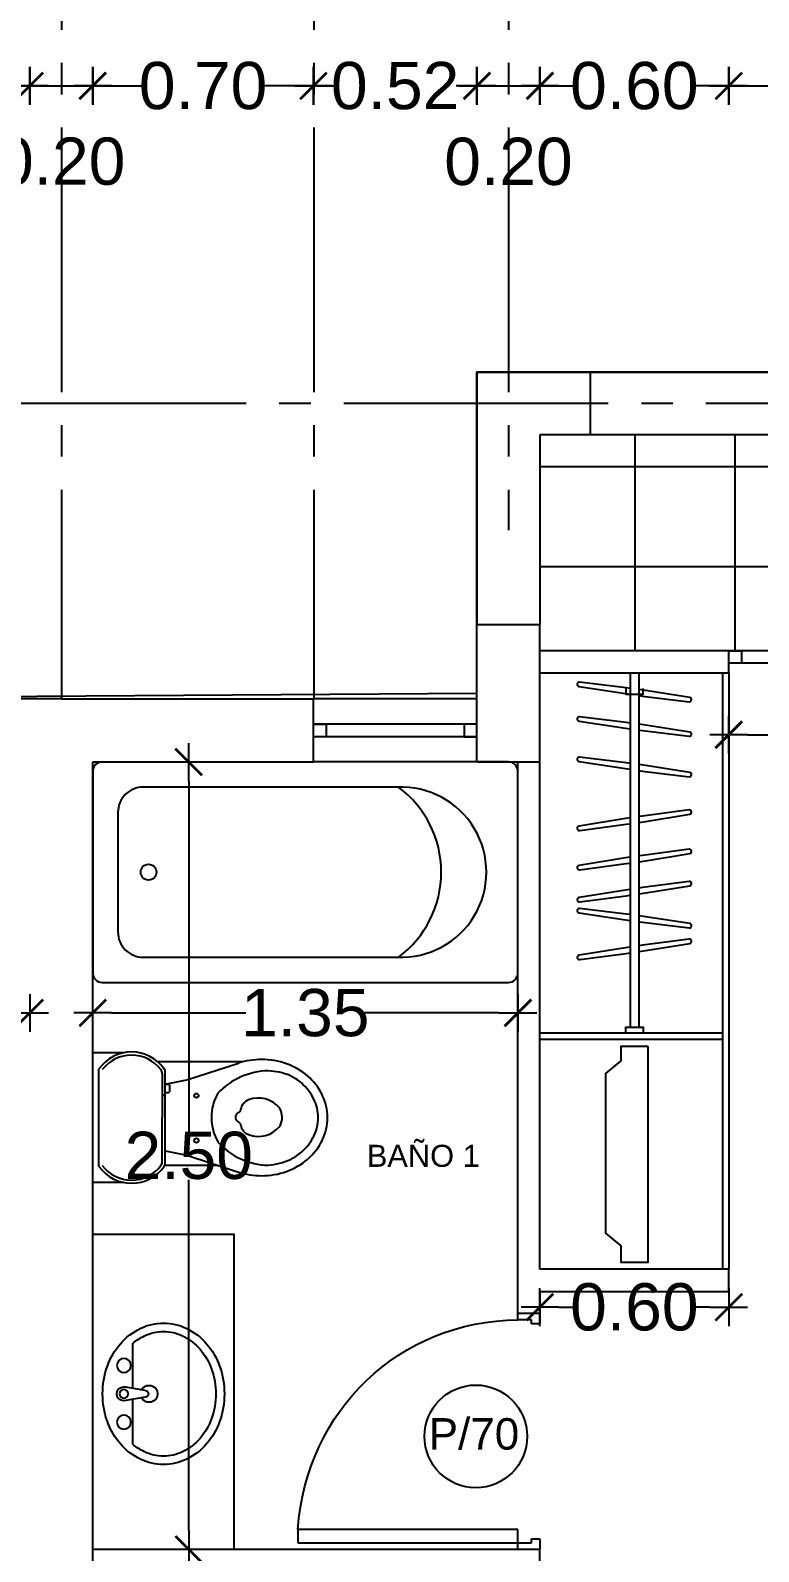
# Model space of a CAD drawing. Header units: millimetres. Extents: x 1217 to 2428, y 234 to 644.
# Drawn here: x 2359.641 to 2361.953, y 551.418 to 556.248 of the extents above; entities that cross this region are included whole.
import ezdxf

# ---------------------------------------------------------------- set-up
doc = ezdxf.new("R2010")
doc.units = ezdxf.units.MM
doc.linetypes.add('ACAD_ISO04W100', pattern=[30, 24, -3, 0, -3])
doc.layers.get('0').update_dxf_attribs({"lineweight": 5})
for name, color, linetype in [('0.1', 251, 'Continuous'), ('0.2', 2, 'Continuous'), ('0.3', 6, 'Continuous'), ('ARTEFACTOS', 4, 'Continuous'), ('COTAS', 252, 'Continuous'), ('COTAS INTERIORES', 3, 'Continuous'), ('Ejes', 8, 'Continuous'), ('muros', 7, 'Continuous'), ('PUERTAS', 2, 'Continuous'), ('Texto', 1, 'Continuous')]:
    doc.layers.add(name, color=color, linetype=linetype)
doc.styles.add('INTERARQ', font='arial.ttf')
doc.styles.get("Standard").update_dxf_attribs({"font": 'arial.ttf'})
doc.dimstyles.new('ESCALA_1-50', dxfattribs={"dimtxt": 0.15, "dimasz": 0.06, "dimexe": 0.18, "dimexo": 0.0625, "dimgap": 0, "dimtad": 0, "dimtih": 1, "dimtoh": 1, "dimzin": 0, "dimdsep": 46, "dimtxsty": 'INTERARQ', "dimblk": 'DIMTICK', "dimcen": 0, "dimse1": 1, "dimse2": 1, "dimclrd": 256, "dimclre": 1, "dimclrt": 2, "dimadec": 0, "dimazin": 0, "dimtfac": 4.5, "dimtofl": 0, "dimtmove": 2, "dimatfit": 3, "dimldrblk": 'DIMTICK', "dimfxl": 1, "dimtolj": 1, "dimtzin": 0, "dimarcsym": 0})

# ---------------------------------------------------------------- blocks, each defined once
blk = doc.blocks.new('DFDFDFDFDDFGGG')
at = {"layer": 'PUERTAS'}
for p, q in [((381629.6763, 7752659.5205), (381629.6427, 7752659.5205)), ((381629.6763, 7752659.4936), (381629.6763, 7752659.5205)), ((381630.359, 7752659.5205), (381630.359, 7752659.4936)), ((381630.3927, 7752659.5205), (381630.359, 7752659.5205)), ((381629.6629, 7752659.4936), (381629.6763, 7752659.4936)), ((381629.6629, 7752659.4505), (381629.6629, 7752659.4936)), ((381630.359, 7752659.4936), (381630.3725, 7752659.4936)), ((381630.3725, 7752659.4936), (381630.3725, 7752659.4505)), ((381629.6427, 7752659.4505), (381629.6629, 7752659.4505)), ((381629.6628, 7752658.7508), (381629.6629, 7752659.4505)), ((381629.6629, 7752659.4505), (381629.7061, 7752659.4505)), ((381629.7061, 7752659.4505), (381629.706, 7752658.7508)), ((381630.3725, 7752659.4505), (381630.3927, 7752659.4505)), ((381629.706, 7752658.7508), (381629.6628, 7752658.7508))]:
    blk.add_line(p, q, dxfattribs=at)
blk.add_ellipse((381629.5787, 7752659.5294), major_axis=(-0.6336, 0.5233), ratio=0.91419, start_param=2.378631, end_param=3.775075, dxfattribs=at)
blk = doc.blocks.new('Van1-pla')
at = {"color": 8}
for p, q in [((-1.41, 37.99), (-2.71, 45.49)), ((0.99, 37.99), (2.29, 45.49)), ((-2.16, 42.32), (-18.03, 42.32)), ((17.6, 42.32), (1.74, 42.32))]:
    blk.add_line(p, q, dxfattribs=at)
blk.add_lwpolyline([(-25.21, 31.5, 0.112687), (-23.37, 23.44, 0.103282), (-17.89, 16.3, 0.092276), (-9.94, 11.68, 0.085761), (-0.21, 10, 0.085761), (9.52, 11.68, 0.092276), (17.47, 16.3, 0.103282), (22.95, 23.44, 0.112687), (24.79, 31.5, 0.112687), (22.95, 39.56, 0.103282), (17.47, 46.7, 0.092276), (9.52, 51.32, 0.085761), (-0.21, 53, 0.085761), (-9.94, 51.32, 0.092276), (-17.89, 46.7, 0.103282), (-23.37, 39.56, 0.112687)], format="xyb", close=True, dxfattribs=at)
for points in [[(-18.03, 42.32, 0.063934), (-20.67, 38.26, 0.112687), (-22.21, 31.5, 0.112687)], [(-22.21, 31.5, 0.112687), (-20.67, 24.74, 0.103282), (-15.93, 18.57, 0.092276), (-8.94, 14.51, 0.085761), (-0.21, 13, 0.085761), (8.51, 14.51, 0.092276), (15.51, 18.57, 0.103282), (20.25, 24.74, 0.112687), (21.79, 31.5, 0.112687), (20.25, 38.26, 0.063934), (17.6, 42.32, 0.092276)]]:
    blk.add_lwpolyline(points, format="xyb", dxfattribs=at)
for centre, radius in [((-10.21, 45.49), 2.5), ((-0.21, 45.49), 1.5), ((9.79, 45.49), 2.5)]:
    blk.add_circle(centre, radius, dxfattribs=at)
for centre, radius, start, end in [((-0.21, 45.49), 2.5, 340.3329, 199.6671), ((-0.21, 36.6), 3, 118.1824, 61.8176), ((-0.21, 37.99), 1.2, 180, 0)]:
    blk.add_arc(centre, radius, start, end, dxfattribs=at)
blk = doc.blocks.new('wc')
at = {"layer": 'ARTEFACTOS', "color": 8}
for p, q in [((0.0667, 0.3584), (-0.0303, 0.3584)), ((-0.0104, -0.0028), (-0.0104, 0.3078)), ((0.4474, 0.3297), (0.1774, 0.3297)), ((0.1906, 0.2929), (0.1906, 0.1525)), ((0.2006, 0.0088), (0.2006, 0.2962)), ((0.2693, 0.2723), (0.4328, 0.3255)), ((0.2006, 0.2586), (0.2693, 0.2723)), ((0.2006, 0.2584), (0.2115, 0.2584)), ((0.2135, 0.2564), (0.2135, 0.2345)), ((0.2006, 0.2232), (0.1906, 0.2232)), ((0.2006, 0.2325), (0.2115, 0.2325)), ((0.1906, 0.0121), (0.1906, 0.1525)), ((0.1867, 0.0003), (0.1863, 0.0003)), ((0.3689, 0.0003), (0.1987, 0.0003)), ((0.2006, 0.0464), (0.2693, 0.0327)), ((0.2693, 0.0327), (0.4328, -0.0205)), ((0.0684, -0.0537), (-0.0303, -0.0537))]:
    blk.add_line(p, q, dxfattribs=at)
for centre in [(0.2994, 0.2224), (0.2994, 0.0796)]:
    blk.add_circle(centre, 0.00699, dxfattribs=at)
for centre, radius, start, end in [((0.0933, 0.2339), 0.1272, 35.4669, 144.5331), ((0.0933, 0.2339), 0.1172, 37.3062, 142.6938), ((0.1706, 0.2929), 0.02, 0, 37.3062), ((0.1806, 0.2962), 0.02, 0, 35.4669), ((0.5327, 0.0739), 0.2274, 91.2506, 136.4359), ((0.5066, 0.0988), 0.2384, 90, 108.0194), ((0.5066, 0.0988), 0.2384, 70.5417, 90), ((0.5124, 0.0619), 0.2399, 69.233, 86.3288), ((0.5159, 0.125), 0.2106, 49.5378, 70.5417), ((0.2115, 0.2564), 0.002, 0, 90), ((0.5159, 0.125), 0.1806, 49.5378, 63.1436), ((0.5301, 0.1418), 0.1586, 25.9026, 49.5378), ((0.5301, 0.1418), 0.1886, 25.9026, 49.5378), ((0.2115, 0.2345), 0.002, 270, 0), ((0.5031, 0.1526), 0.156, 149.9827, 210.1211), ((0.4793, 0.1715), 0.0399, 110.9889, 170.0192), ((0.4966, 0.1263), 0.0883, 39.3794, 110.9889), ((0.5522, 0.1525), 0.1341, 0, 25.9026), ((0.5522, 0.1525), 0.164, 0, 25.9026), ((0.4398, 0.1536), 0.0161, 125.934, 233.3996), ((0.4202, 0.187), 0.0227, 296.4163, 327.7225), ((0.5047, 0.167), 0.0658, 170.0192, 173.1517), ((0.5102, 0.1534), 0.0618, 333.0725, 27.908), ((0.5522, 0.1525), 0.1341, 334.0974, 0), ((0.5522, 0.1525), 0.164, 334.0974, 0), ((0.4202, 0.1202), 0.0227, 32.2775, 64.0078), ((0.5047, 0.1402), 0.0658, 186.8483, 189.9808), ((0.4793, 0.1357), 0.0399, 189.9808, 249.0111), ((0.4966, 0.1809), 0.0883, 249.0111, 321.1211), ((0.5315, 0.2205), 0.2193, 221.8152, 269.0461), ((0.5301, 0.1632), 0.1586, 310.4622, 334.0974), ((0.5301, 0.1632), 0.1886, 310.4622, 334.0974), ((0.1706, 0.0121), 0.02, 322.6938, 0), ((0.1806, 0.0088), 0.02, 324.5331, 0), ((0.5116, 0.2113), 0.2107, 274.4195, 294.2912), ((0.5159, 0.18), 0.2106, 289.4583, 310.4622), ((0.5159, 0.18), 0.1806, 297.1692, 310.4622), ((0.0933, 0.0711), 0.1272, 215.4669, 324.5331), ((0.0933, 0.0711), 0.1172, 217.3062, 322.6938), ((0.5066, 0.2062), 0.2384, 251.9806, 270), ((0.5066, 0.2062), 0.2384, 270, 289.4583)]:
    blk.add_arc(centre, radius, start, end, dxfattribs=at)
blk = doc.blocks.new('DIMTICK')
at = {"color": 1}
for p, q in [((0, 1), (0, -1)), ((-1, 0), (1, 0))]:
    blk.add_line(p, q, dxfattribs=at)
at = {"color": 3, "const_width": 0.141}
blk.add_lwpolyline([(0.707, 0.707), (-0.707, -0.707)], dxfattribs=at)
blk = doc.blocks.new('*D434')
at = {"layer": 'COTAS', "lineweight": -2, "ltscale": 3, "transparency": 16777216}
for p, q in [((2358.9975, 556.0718), (2359.0934, 556.0718)), ((2359.5784, 556.0718), (2359.4825, 556.0718))]:
    blk.add_line(p, q, dxfattribs=at)
at = {"layer": 'Defpoints', "color": 0, "ltscale": 3, "transparency": 16777216}
for p in [(2359.6384, 556.0718), (2358.9375, 554.3463), (2359.6384, 554.1463)]:
    blk.add_point(p, dxfattribs=at)
at = {"layer": 'COTAS', "lineweight": -2, "ltscale": 3, "transparency": 16777216, "xscale": 0.06, "yscale": 0.06, "zscale": 0.06, "rotation": 180}
blk.add_blockref('DIMTICK', (2358.9375, 556.0718), dxfattribs=at)
at = {"layer": 'COTAS', "lineweight": -2, "ltscale": 3, "transparency": 16777216, "xscale": 0.06, "yscale": 0.06, "zscale": 0.06}
blk.add_blockref('DIMTICK', (2359.6384, 556.0718), dxfattribs=at)
at = {"layer": 'COTAS', "color": 2, "ltscale": 3, "transparency": 16777216, "insert": (2359.2879, 556.0718), "char_height": 0.15, "attachment_point": 5, "style": 'INTERARQ'}
blk.add_mtext('\\A1;0.70', dxfattribs=at)
blk = doc.blocks.new('*D435')
at = {"layer": 'COTAS', "lineweight": -2, "ltscale": 3, "transparency": 16777216}
blk.add_line((2359.6984, 556.0718), (2359.7784, 556.0718), dxfattribs=at)
at = {"layer": 'Defpoints', "color": 0, "ltscale": 3, "transparency": 16777216}
for p in [(2359.8384, 556.0718), (2359.6384, 554.1463), (2359.8384, 554.1463)]:
    blk.add_point(p, dxfattribs=at)
at = {"layer": 'COTAS', "lineweight": -2, "ltscale": 3, "transparency": 16777216, "xscale": 0.06, "yscale": 0.06, "zscale": 0.06, "rotation": 180}
blk.add_blockref('DIMTICK', (2359.6384, 556.0718), dxfattribs=at)
at = {"layer": 'COTAS', "lineweight": -2, "ltscale": 3, "transparency": 16777216, "xscale": 0.06, "yscale": 0.06, "zscale": 0.06}
blk.add_blockref('DIMTICK', (2359.8384, 556.0718), dxfattribs=at)
at = {"layer": 'COTAS', "color": 2, "ltscale": 3, "transparency": 16777216, "insert": (2359.7384, 555.8317), "char_height": 0.15, "attachment_point": 5, "style": 'INTERARQ'}
blk.add_mtext('\\A1;0.20', dxfattribs=at)
blk = doc.blocks.new('*D436')
at = {"layer": 'COTAS', "lineweight": -2, "ltscale": 3, "transparency": 16777216}
for p, q in [((2359.8984, 556.0718), (2359.9943, 556.0718)), ((2360.4794, 556.0718), (2360.3835, 556.0718))]:
    blk.add_line(p, q, dxfattribs=at)
at = {"layer": 'Defpoints', "color": 0, "ltscale": 3, "transparency": 16777216}
for p in [(2360.5394, 556.0718), (2360.5394, 554.3463), (2359.8384, 554.1463)]:
    blk.add_point(p, dxfattribs=at)
at = {"layer": 'COTAS', "lineweight": -2, "ltscale": 3, "transparency": 16777216, "xscale": 0.06, "yscale": 0.06, "zscale": 0.06, "rotation": 180}
blk.add_blockref('DIMTICK', (2359.8384, 556.0718), dxfattribs=at)
at = {"layer": 'COTAS', "lineweight": -2, "ltscale": 3, "transparency": 16777216, "xscale": 0.06, "yscale": 0.06, "zscale": 0.06}
blk.add_blockref('DIMTICK', (2360.5394, 556.0718), dxfattribs=at)
at = {"layer": 'COTAS', "color": 2, "ltscale": 3, "transparency": 16777216, "insert": (2360.1889, 556.0718), "char_height": 0.15, "attachment_point": 5, "style": 'INTERARQ'}
blk.add_mtext('\\A1;0.70', dxfattribs=at)
blk = doc.blocks.new('*D437')
at = {"layer": 'COTAS', "lineweight": -2, "ltscale": 3, "transparency": 16777216}
for p, q in [((2360.5994, 556.0718), (2360.6049, 556.0718)), ((2360.9985, 556.0718), (2360.993, 556.0718))]:
    blk.add_line(p, q, dxfattribs=at)
at = {"layer": 'Defpoints', "color": 0, "ltscale": 3, "transparency": 16777216}
for p in [(2361.0585, 556.0718), (2361.0585, 554.7463), (2360.5394, 554.3463)]:
    blk.add_point(p, dxfattribs=at)
at = {"layer": 'COTAS', "lineweight": -2, "ltscale": 3, "transparency": 16777216, "xscale": 0.06, "yscale": 0.06, "zscale": 0.06, "rotation": 180}
blk.add_blockref('DIMTICK', (2360.5394, 556.0718), dxfattribs=at)
at = {"layer": 'COTAS', "lineweight": -2, "ltscale": 3, "transparency": 16777216, "xscale": 0.06, "yscale": 0.06, "zscale": 0.06}
blk.add_blockref('DIMTICK', (2361.0585, 556.0718), dxfattribs=at)
at = {"layer": 'COTAS', "color": 2, "ltscale": 3, "transparency": 16777216, "insert": (2360.7989, 556.0718), "char_height": 0.15, "attachment_point": 5, "style": 'INTERARQ'}
blk.add_mtext('\\A1;0.52', dxfattribs=at)
blk = doc.blocks.new('*D438')
at = {"layer": 'COTAS', "lineweight": -2, "ltscale": 3, "transparency": 16777216}
blk.add_line((2361.1185, 556.0718), (2361.1985, 556.0718), dxfattribs=at)
at = {"layer": 'Defpoints', "color": 0, "ltscale": 3, "transparency": 16777216}
for p in [(2361.2585, 556.0718), (2361.0585, 554.7463), (2361.2585, 554.7463)]:
    blk.add_point(p, dxfattribs=at)
at = {"layer": 'COTAS', "lineweight": -2, "ltscale": 3, "transparency": 16777216, "xscale": 0.06, "yscale": 0.06, "zscale": 0.06, "rotation": 180}
blk.add_blockref('DIMTICK', (2361.0585, 556.0718), dxfattribs=at)
at = {"layer": 'COTAS', "lineweight": -2, "ltscale": 3, "transparency": 16777216, "xscale": 0.06, "yscale": 0.06, "zscale": 0.06}
blk.add_blockref('DIMTICK', (2361.2585, 556.0718), dxfattribs=at)
at = {"layer": 'COTAS', "color": 2, "ltscale": 3, "transparency": 16777216, "insert": (2361.1585, 555.8311), "char_height": 0.15, "attachment_point": 5, "style": 'INTERARQ'}
blk.add_mtext('\\A1;0.20', dxfattribs=at)
blk = doc.blocks.new('*D439')
at = {"layer": 'COTAS', "lineweight": -2, "ltscale": 3, "transparency": 16777216}
for p, q in [((2361.3185, 556.0718), (2361.3637, 556.0718)), ((2361.7981, 556.0718), (2361.7528, 556.0718))]:
    blk.add_line(p, q, dxfattribs=at)
at = {"layer": 'Defpoints', "color": 0, "ltscale": 3, "transparency": 16777216}
for p in [(2361.8581, 556.0718), (2361.2585, 554.7463), (2361.8581, 554.6134)]:
    blk.add_point(p, dxfattribs=at)
at = {"layer": 'COTAS', "lineweight": -2, "ltscale": 3, "transparency": 16777216, "xscale": 0.06, "yscale": 0.06, "zscale": 0.06, "rotation": 180}
blk.add_blockref('DIMTICK', (2361.2585, 556.0718), dxfattribs=at)
at = {"layer": 'COTAS', "lineweight": -2, "ltscale": 3, "transparency": 16777216, "xscale": 0.06, "yscale": 0.06, "zscale": 0.06}
blk.add_blockref('DIMTICK', (2361.8581, 556.0718), dxfattribs=at)
at = {"layer": 'COTAS', "color": 2, "ltscale": 3, "transparency": 16777216, "insert": (2361.5583, 556.0718), "char_height": 0.15, "attachment_point": 5, "style": 'INTERARQ'}
blk.add_mtext('\\A1;0.60', dxfattribs=at)
blk = doc.blocks.new('*D440')
at = {"layer": 'COTAS', "lineweight": -2, "ltscale": 3, "transparency": 16777216}
for p, q in [((2361.9181, 556.0718), (2363.1785, 556.0718)), ((2364.8284, 556.0718), (2363.568, 556.0718))]:
    blk.add_line(p, q, dxfattribs=at)
at = {"layer": 'Defpoints', "color": 0, "ltscale": 3, "transparency": 16777216}
for p in [(2364.8884, 556.0718), (2364.8884, 554.7463), (2361.8581, 554.6134)]:
    blk.add_point(p, dxfattribs=at)
at = {"layer": 'COTAS', "lineweight": -2, "ltscale": 3, "transparency": 16777216, "xscale": 0.06, "yscale": 0.06, "zscale": 0.06, "rotation": 180}
blk.add_blockref('DIMTICK', (2361.8581, 556.0718), dxfattribs=at)
at = {"layer": 'COTAS', "lineweight": -2, "ltscale": 3, "transparency": 16777216, "xscale": 0.06, "yscale": 0.06, "zscale": 0.06}
blk.add_blockref('DIMTICK', (2364.8884, 556.0718), dxfattribs=at)
at = {"layer": 'COTAS', "color": 2, "ltscale": 3, "transparency": 16777216, "insert": (2363.3732, 556.0718), "char_height": 0.15, "attachment_point": 5, "style": 'INTERARQ'}
blk.add_mtext('\\A1;3.03', dxfattribs=at)
blk = doc.blocks.new('*D448')
at = {"layer": 'COTAS', "lineweight": -2, "ltscale": 3, "transparency": 16777216}
for p, q in [((2359.198, 556.5582), (2359.2437, 556.5582)), ((2359.6784, 556.5582), (2359.6328, 556.5582))]:
    blk.add_line(p, q, dxfattribs=at)
at = {"layer": 'Defpoints', "color": 0, "ltscale": 3, "transparency": 16777216}
for p in [(2359.7384, 556.5582), (2359.138, 555.4484), (2359.7384, 555.4484)]:
    blk.add_point(p, dxfattribs=at)
at = {"layer": 'COTAS', "lineweight": -2, "ltscale": 3, "transparency": 16777216, "xscale": 0.06, "yscale": 0.06, "zscale": 0.06, "rotation": 180}
blk.add_blockref('DIMTICK', (2359.138, 556.5582), dxfattribs=at)
at = {"layer": 'COTAS', "lineweight": -2, "ltscale": 3, "transparency": 16777216, "xscale": 0.06, "yscale": 0.06, "zscale": 0.06}
blk.add_blockref('DIMTICK', (2359.7384, 556.5582), dxfattribs=at)
at = {"layer": 'COTAS', "color": 2, "ltscale": 3, "transparency": 16777216, "insert": (2359.4382, 556.5582), "char_height": 0.15, "attachment_point": 5, "style": 'INTERARQ'}
blk.add_mtext('\\A1;0.60', dxfattribs=at)
blk = doc.blocks.new('*D449')
at = {"layer": 'COTAS', "lineweight": -2, "ltscale": 3, "transparency": 16777216}
for p, q in [((2359.7984, 556.5582), (2359.9443, 556.5582)), ((2360.4794, 556.5582), (2360.3335, 556.5582))]:
    blk.add_line(p, q, dxfattribs=at)
at = {"layer": 'Defpoints', "color": 0, "ltscale": 3, "transparency": 16777216}
for p in [(2360.5394, 556.5582), (2359.7384, 555.4484), (2360.5394, 555.4483)]:
    blk.add_point(p, dxfattribs=at)
at = {"layer": 'COTAS', "lineweight": -2, "ltscale": 3, "transparency": 16777216, "xscale": 0.06, "yscale": 0.06, "zscale": 0.06, "rotation": 180}
blk.add_blockref('DIMTICK', (2359.7384, 556.5582), dxfattribs=at)
at = {"layer": 'COTAS', "lineweight": -2, "ltscale": 3, "transparency": 16777216, "xscale": 0.06, "yscale": 0.06, "zscale": 0.06}
blk.add_blockref('DIMTICK', (2360.5394, 556.5582), dxfattribs=at)
at = {"layer": 'COTAS', "color": 2, "ltscale": 3, "transparency": 16777216, "insert": (2360.1389, 556.5582), "char_height": 0.15, "attachment_point": 5, "style": 'INTERARQ'}
blk.add_mtext('\\A1;0.80', dxfattribs=at)
blk = doc.blocks.new('*D450')
at = {"layer": 'COTAS', "lineweight": -2, "ltscale": 3, "transparency": 16777216}
for p, q in [((2360.5994, 556.5582), (2360.6549, 556.5582)), ((2361.0985, 556.5582), (2361.043, 556.5582))]:
    blk.add_line(p, q, dxfattribs=at)
at = {"layer": 'Defpoints', "color": 0, "ltscale": 3, "transparency": 16777216}
for p in [(2361.1585, 556.5582), (2360.5394, 555.4483), (2361.1585, 555.4484)]:
    blk.add_point(p, dxfattribs=at)
at = {"layer": 'COTAS', "lineweight": -2, "ltscale": 3, "transparency": 16777216, "xscale": 0.06, "yscale": 0.06, "zscale": 0.06, "rotation": 180}
blk.add_blockref('DIMTICK', (2360.5394, 556.5582), dxfattribs=at)
at = {"layer": 'COTAS', "lineweight": -2, "ltscale": 3, "transparency": 16777216, "xscale": 0.06, "yscale": 0.06, "zscale": 0.06}
blk.add_blockref('DIMTICK', (2361.1585, 556.5582), dxfattribs=at)
at = {"layer": 'COTAS', "color": 2, "ltscale": 3, "transparency": 16777216, "insert": (2360.8489, 556.5582), "char_height": 0.15, "attachment_point": 5, "style": 'INTERARQ'}
blk.add_mtext('\\A1;0.62', dxfattribs=at)
blk = doc.blocks.new('*D451')
at = {"layer": 'COTAS', "lineweight": -2, "ltscale": 3, "transparency": 16777216}
for p, q in [((2361.2185, 556.5582), (2362.8778, 556.5582)), ((2364.9268, 556.5582), (2363.2674, 556.5582))]:
    blk.add_line(p, q, dxfattribs=at)
at = {"layer": 'Defpoints', "color": 0, "ltscale": 3, "transparency": 16777216}
for p in [(2364.9868, 556.5582), (2361.1585, 555.4484), (2364.9868, 555.2271, 0)]:
    blk.add_point(p, dxfattribs=at)
at = {"layer": 'COTAS', "lineweight": -2, "ltscale": 3, "transparency": 16777216, "xscale": 0.06, "yscale": 0.06, "zscale": 0.06, "rotation": 180}
blk.add_blockref('DIMTICK', (2361.1585, 556.5582), dxfattribs=at)
at = {"layer": 'COTAS', "lineweight": -2, "ltscale": 3, "transparency": 16777216, "xscale": 0.06, "yscale": 0.06, "zscale": 0.06}
blk.add_blockref('DIMTICK', (2364.9868, 556.5582), dxfattribs=at)
at = {"layer": 'COTAS', "color": 2, "ltscale": 3, "transparency": 16777216, "insert": (2363.0726, 556.5582), "char_height": 0.15, "attachment_point": 5, "style": 'INTERARQ'}
blk.add_mtext('\\A1;3.83', dxfattribs=at)
blk = doc.blocks.new('*D500')
at = {"layer": 'COTAS INTERIORES', "lineweight": -2, "ltscale": 3, "transparency": 16777216}
for p, q in [((2358.3483, 553.1283), (2358.7751, 553.1283)), ((2359.5784, 553.1283), (2359.1517, 553.1283))]:
    blk.add_line(p, q, dxfattribs=at)
at = {"layer": 'Defpoints', "color": 0, "ltscale": 3, "transparency": 16777216}
for p in [(2359.6384, 553.1283), (2358.2883, 553.0497, 0), (2359.6384, 553.0651, 0)]:
    blk.add_point(p, dxfattribs=at)
at = {"layer": 'COTAS INTERIORES', "lineweight": -2, "ltscale": 3, "transparency": 16777216, "xscale": 0.06, "yscale": 0.06, "zscale": 0.06, "rotation": 180}
blk.add_blockref('DIMTICK', (2358.2883, 553.1283), dxfattribs=at)
at = {"layer": 'COTAS INTERIORES', "lineweight": -2, "ltscale": 3, "transparency": 16777216, "xscale": 0.06, "yscale": 0.06, "zscale": 0.06}
blk.add_blockref('DIMTICK', (2359.6384, 553.1283), dxfattribs=at)
at = {"layer": 'COTAS INTERIORES', "color": 2, "ltscale": 3, "transparency": 16777216, "insert": (2358.9634, 553.1283), "char_height": 0.15, "attachment_point": 5, "style": 'INTERARQ'}
blk.add_mtext('\\A1;1.35', dxfattribs=at)
blk = doc.blocks.new('*D501')
at = {"layer": 'COTAS INTERIORES', "lineweight": -2, "ltscale": 3, "transparency": 16777216}
for p, q in [((2359.8984, 553.1283), (2360.3251, 553.1283)), ((2361.1285, 553.1283), (2360.7018, 553.1283))]:
    blk.add_line(p, q, dxfattribs=at)
at = {"layer": 'Defpoints', "color": 0, "ltscale": 3, "transparency": 16777216}
for p in [(2359.8384, 553.1283, 0), (2361.1885, 553.1283, 0), (2361.1885, 553.1283)]:
    blk.add_point(p, dxfattribs=at)
at = {"layer": 'COTAS INTERIORES', "lineweight": -2, "ltscale": 3, "transparency": 16777216, "xscale": 0.06, "yscale": 0.06, "zscale": 0.06, "rotation": 180}
blk.add_blockref('DIMTICK', (2359.8384, 553.1283), dxfattribs=at)
at = {"layer": 'COTAS INTERIORES', "lineweight": -2, "ltscale": 3, "transparency": 16777216, "xscale": 0.06, "yscale": 0.06, "zscale": 0.06}
blk.add_blockref('DIMTICK', (2361.1885, 553.1283), dxfattribs=at)
at = {"layer": 'COTAS INTERIORES', "color": 2, "ltscale": 3, "transparency": 16777216, "insert": (2360.5135, 553.1283), "char_height": 0.15, "attachment_point": 5, "style": 'INTERARQ'}
blk.add_mtext('\\A1;1.35', dxfattribs=at)
blk = doc.blocks.new('*D502')
at = {"layer": 'COTAS INTERIORES', "lineweight": -2, "ltscale": 3, "transparency": 16777216}
for p, q in [((2360.1434, 553.8651), (2360.1434, 552.7517)), ((2360.1434, 551.4851), (2360.1434, 552.5985))]:
    blk.add_line(p, q, dxfattribs=at)
at = {"layer": 'Defpoints', "color": 0, "ltscale": 3, "transparency": 16777216}
for p in [(2360.0631, 553.9251, 0), (2360.1434, 553.9251), (2360.0631, 551.4251, 0)]:
    blk.add_point(p, dxfattribs=at)
at = {"layer": 'COTAS INTERIORES', "lineweight": -2, "ltscale": 3, "transparency": 16777216, "xscale": 0.06, "yscale": 0.06, "zscale": 0.06}
for p, rotation in [((2360.1434, 553.9251), 90), ((2360.1434, 551.4251), 270)]:
    blk.add_blockref('DIMTICK', p, dxfattribs=dict(at, rotation=rotation))
at = {"layer": 'COTAS INTERIORES', "color": 2, "ltscale": 3, "transparency": 16777216, "insert": (2360.1434, 552.6751), "char_height": 0.15, "attachment_point": 5, "style": 'INTERARQ'}
blk.add_mtext('\\A1;2.50', dxfattribs=at)
blk = doc.blocks.new('*D505')
at = {"layer": 'COTAS INTERIORES', "lineweight": -2, "ltscale": 3, "transparency": 16777216}
for p, q in [((2361.3185, 552.1941), (2361.3637, 552.1941)), ((2361.7981, 552.1941), (2361.7528, 552.1941))]:
    blk.add_line(p, q, dxfattribs=at)
at = {"layer": 'Defpoints', "color": 0, "ltscale": 3, "transparency": 16777216}
for p in [(2361.2585, 554.3223, 0), (2361.8581, 554.3223, 0), (2361.8581, 552.1941)]:
    blk.add_point(p, dxfattribs=at)
at = {"layer": 'COTAS INTERIORES', "lineweight": -2, "ltscale": 3, "transparency": 16777216, "xscale": 0.06, "yscale": 0.06, "zscale": 0.06, "rotation": 180}
blk.add_blockref('DIMTICK', (2361.2585, 552.1941), dxfattribs=at)
at = {"layer": 'COTAS INTERIORES', "lineweight": -2, "ltscale": 3, "transparency": 16777216, "xscale": 0.06, "yscale": 0.06, "zscale": 0.06}
blk.add_blockref('DIMTICK', (2361.8581, 552.1941), dxfattribs=at)
at = {"layer": 'COTAS INTERIORES', "color": 2, "ltscale": 3, "transparency": 16777216, "insert": (2361.5583, 552.1941), "char_height": 0.15, "attachment_point": 5, "style": 'INTERARQ'}
blk.add_mtext('\\A1;0.60', dxfattribs=at)
blk = doc.blocks.new('*D506')
at = {"layer": 'COTAS INTERIORES', "lineweight": -2, "ltscale": 3, "transparency": 16777216}
for p, q in [((2361.9181, 554.0115), (2363.1785, 554.0115)), ((2364.8284, 554.0115), (2363.568, 554.0115))]:
    blk.add_line(p, q, dxfattribs=at)
at = {"layer": 'Defpoints', "color": 0, "ltscale": 3, "transparency": 16777216}
for p in [(2364.8884, 554.0115), (2364.8884, 553.8628, 0), (2361.8581, 553.7012, 0)]:
    blk.add_point(p, dxfattribs=at)
at = {"layer": 'COTAS INTERIORES', "lineweight": -2, "ltscale": 3, "transparency": 16777216, "xscale": 0.06, "yscale": 0.06, "zscale": 0.06, "rotation": 180}
blk.add_blockref('DIMTICK', (2361.8581, 554.0115), dxfattribs=at)
at = {"layer": 'COTAS INTERIORES', "lineweight": -2, "ltscale": 3, "transparency": 16777216, "xscale": 0.06, "yscale": 0.06, "zscale": 0.06}
blk.add_blockref('DIMTICK', (2364.8884, 554.0115), dxfattribs=at)
at = {"layer": 'COTAS INTERIORES', "color": 2, "ltscale": 3, "transparency": 16777216, "insert": (2363.3732, 554.0115), "char_height": 0.15, "attachment_point": 5, "style": 'INTERARQ'}
blk.add_mtext('\\A1;3.03', dxfattribs=at)

msp = doc.modelspace()

# ---------------------------------------------------------------- hatches: boundary and pattern name
at = {"layer": '0.1'}
h = msp.add_hatch(dxfattribs=at)
h.set_pattern_fill('NET', color=256, scale=0.099999, angle=-270, style=0)
h.set_pattern_definition([(90, (807.40966, -286.18826), (-0.31749764, 2e-16), []), (180, (807.40966, -286.18826), (-2e-16, -0.31749764), [])])
h.paths.add_polyline_path([(2364.20354, 554.96328), (2361.25846, 554.96328), (2361.25846, 554.27844), (2361.85813, 554.27844), (2364.74597, 554.27844), (2364.86838, 554.27844), (2364.88838, 554.27844)])

# ---------------------------------------------------------------- linework, layer by layer
at = {"layer": '0.1', "ltscale": 3, "elevation": 0}
msp.add_lwpolyline([(2354.38846, 551.4808), (2354.38846, 554.36129), (2355.30082, 555.16328), (2358.41837, 555.16328), (2358.41837, 554.12515), (2361.05846, 554.14324), (2361.05846, 555.16328), (2364.17602, 555.16328), (2365.08838, 554.36129), (2365.08832, 551.48085)], dxfattribs=at)
at = {"layer": '0.1', "elevation": 0}
for points in [[(2364.84838, 554.27844), (2361.85813, 554.27844)], [(2364.84838, 554.27844), (2361.85813, 554.27844)], [(2364.84838, 554.23844), (2361.85813, 554.23844)], [(2364.84838, 554.23844), (2361.85813, 554.23844)], [(2361.05846, 554.04516), (2360.53938, 554.04516)], [(2361.05846, 554.00516), (2360.53938, 554.00516)], [(2359.8384, 551.42514), (2360.28787, 551.42514), (2360.28787, 552.42434), (2359.8384, 552.42434)]]:
    msp.add_lwpolyline(points, dxfattribs=at)
at = {"layer": '0.1', "color": 1, "elevation": 0}
for points in [[(2361.05846, 554.12515), (2360.53938, 554.12515)], [(2361.05846, 553.92521), (2360.53938, 553.92517)]]:
    msp.add_lwpolyline(points, dxfattribs=at)
at = {"layer": '0.2', "elevation": 0}
for points in [[(2364.28638, 555.16328), (2361.05846, 555.16328)], [(2361.05846, 555.16328), (2361.05846, 554.36129)], [(2364.20354, 554.96328), (2361.25846, 554.96328)], [(2361.25846, 554.96328), (2361.25846, 554.36129)], [(2361.89813, 554.27844), (2361.89813, 554.23844), (2361.85813, 554.23844), (2361.85813, 554.27844), (2361.89813, 554.27844)], [(2360.53938, 554.00515), (2360.53938, 554.04515), (2360.57938, 554.04515), (2360.57938, 554.00515), (2360.53938, 554.00515)], [(2361.05846, 554.00515), (2361.05846, 554.04515), (2361.01846, 554.04515), (2361.01846, 554.00515), (2361.05846, 554.00515)]]:
    msp.add_lwpolyline(points, dxfattribs=at)
at = {"layer": '0.3'}
for p, q in [((2361.1885, 552.17431, 0), (2361.1885, 553.9252, 0)), ((2361.25852, 552.31425, 0), (2361.25845, 553.9252, 0)), ((2361.25848, 549.57767, 0), (2361.25848, 551.4252, 0))]:
    msp.add_line(p, q, dxfattribs=at)
at = {"layer": '0.3', "elevation": 0}
for points in [[(2361.25846, 554.20844), (2361.85811, 554.20844), (2361.85811, 554.27844), (2361.25846, 554.27844)], [(2361.85814, 552.24428), (2361.85814, 552.31428), (2361.25854, 552.31425)], [(2361.25853, 552.24428), (2361.25853, 552.17431), (2361.18862, 552.17431)], [(2361.25853, 552.24428), (2361.85814, 552.24428)], [(2359.8384, 551.42514), (2361.25848, 551.42519)]]:
    msp.add_lwpolyline(points, dxfattribs=at)
at = {"layer": 'ARTEFACTOS'}
for p, q in [((2361.54475, 554.20844, 0), (2361.54475, 553.08343, 0)), ((2361.57225, 554.20844, 0), (2361.57225, 553.08343, 0)), ((2361.2585, 553.0651, 0), (2361.83816, 553.0651, 0)), ((2361.2585, 553.0451, 0), (2361.83816, 553.0451, 0))]:
    msp.add_line(p, q, dxfattribs=at)
at = {"layer": 'ARTEFACTOS', "elevation": 0}
for points in [[(2361.54475, 554.15854), (2361.53252, 554.16023), (2361.38455, 554.17837, 0.9860188), (2361.38267, 554.16475), (2361.53001, 554.14207), (2361.54475, 554.14003)], [(2361.57225, 554.13623), (2361.58449, 554.13454), (2361.73245, 554.11641, 0.9860188), (2361.73433, 554.13003), (2361.587, 554.1527), (2361.57225, 554.15474)], [(2361.54475, 554.04874), (2361.53252, 554.05043), (2361.38455, 554.06857, 0.9860188), (2361.38267, 554.05495), (2361.53001, 554.03227), (2361.54475, 554.03023)], [(2361.57225, 554.02643), (2361.58449, 554.02474), (2361.73245, 554.00661, 0.9860188), (2361.73433, 554.02023), (2361.587, 554.0429), (2361.57225, 554.04494)], [(2361.54475, 553.92039), (2361.53252, 553.92208), (2361.38455, 553.94021, 0.9860188), (2361.38267, 553.92659), (2361.53001, 553.90392), (2361.54475, 553.90188)], [(2359.86935, 553.92517, 0.4233096), (2359.83842, 553.89518), (2359.83842, 553.25518, 0.4142136), (2359.86842, 553.22518), (2361.1585, 553.22518, 0.4142136), (2361.1885, 553.25518), (2361.1885, 553.89518, 0.4142136), (2361.1585, 553.92518), (2360.53938, 553.92518)], [(2361.57225, 553.89808), (2361.58449, 553.89639), (2361.73245, 553.87825, 0.9860188), (2361.73433, 553.89187), (2361.587, 553.91455), (2361.57225, 553.91659)], [(2361.54475, 553.74749), (2361.52996, 553.74531), (2361.38283, 553.72134, 0.9860188), (2361.38483, 553.70773), (2361.53263, 553.72717), (2361.54475, 553.72896)], [(2361.54475, 553.74749), (2361.52996, 553.74531), (2361.38283, 553.72134, 0.9860188), (2361.38483, 553.70773), (2361.53263, 553.72717), (2361.54475, 553.72896)], [(2361.57225, 553.733), (2361.58704, 553.73518), (2361.73417, 553.75915, 0.9860188), (2361.73217, 553.77276), (2361.58437, 553.75332), (2361.57225, 553.75153)], [(2361.57225, 553.733), (2361.58704, 553.73518), (2361.73417, 553.75915, 0.9860188), (2361.73217, 553.77276), (2361.58437, 553.75332), (2361.57225, 553.75153)], [(2361.57225, 553.60817), (2361.58704, 553.61035), (2361.73417, 553.63432, 0.9860188), (2361.73217, 553.64792), (2361.58437, 553.62848), (2361.57225, 553.6267)], [(2361.57225, 553.60817), (2361.58704, 553.61035), (2361.73417, 553.63432, 0.9860188), (2361.73217, 553.64792), (2361.58437, 553.62848), (2361.57225, 553.6267)], [(2361.54475, 553.62265), (2361.52996, 553.62048), (2361.38283, 553.5965, 0.9860188), (2361.38483, 553.5829), (2361.53263, 553.60234), (2361.54475, 553.60412)], [(2361.54475, 553.62265), (2361.52996, 553.62048), (2361.38283, 553.5965, 0.9860188), (2361.38483, 553.5829), (2361.53263, 553.60234), (2361.54475, 553.60412)], [(2361.54475, 553.52046), (2361.52996, 553.51828), (2361.38283, 553.49431, 0.9860188), (2361.38483, 553.4807), (2361.53263, 553.50014), (2361.54475, 553.50193)], [(2361.54475, 553.52046), (2361.52996, 553.51828), (2361.38283, 553.49431, 0.9860188), (2361.38483, 553.4807), (2361.53263, 553.50014), (2361.54475, 553.50193)], [(2361.57225, 553.50597), (2361.58704, 553.50815), (2361.73417, 553.53212, 0.9860188), (2361.73217, 553.54573), (2361.58437, 553.52629), (2361.57225, 553.5245)], [(2361.57225, 553.50597), (2361.58704, 553.50815), (2361.73417, 553.53212, 0.9860188), (2361.73217, 553.54573), (2361.58437, 553.52629), (2361.57225, 553.5245)], [(2361.54475, 553.44033), (2361.53252, 553.44202), (2361.38455, 553.46016, 0.9860188), (2361.38267, 553.44654), (2361.53001, 553.42386), (2361.54475, 553.42182)], [(2361.54475, 553.44033), (2361.53252, 553.44202), (2361.38455, 553.46016, 0.9860188), (2361.38267, 553.44654), (2361.53001, 553.42386), (2361.54475, 553.42182)], [(2361.57225, 553.41802), (2361.58449, 553.41633), (2361.73245, 553.3982, 0.9860188), (2361.73433, 553.41182), (2361.587, 553.43449), (2361.57225, 553.43653)], [(2361.57225, 553.41802), (2361.58449, 553.41633), (2361.73245, 553.3982, 0.9860188), (2361.73433, 553.41182), (2361.587, 553.43449), (2361.57225, 553.43653)], [(2361.57225, 553.32289), (2361.58704, 553.32507), (2361.73417, 553.34904, 0.9860188), (2361.73217, 553.36265), (2361.58437, 553.34321), (2361.57225, 553.34143)], [(2361.57225, 553.32289), (2361.58704, 553.32507), (2361.73417, 553.34904, 0.9860188), (2361.73217, 553.36265), (2361.58437, 553.34321), (2361.57225, 553.34143)], [(2361.54475, 553.33738), (2361.52996, 553.3352), (2361.38283, 553.31123, 0.9860188), (2361.38483, 553.29763), (2361.53263, 553.31706), (2361.54475, 553.31885)], [(2361.54475, 553.33738), (2361.52996, 553.3352), (2361.38283, 553.31123, 0.9860188), (2361.38483, 553.29763), (2361.53263, 553.31706), (2361.54475, 553.31885)]]:
    msp.add_lwpolyline(points, format="xyb", dxfattribs=at)
for points in [[(2361.83814, 554.20844), (2361.83814, 552.31428)], [(2361.85811, 554.20844), (2361.85811, 552.31428)], [(2361.53098, 554.15845), (2361.53098, 554.14011), (2361.58598, 554.14011), (2361.58598, 554.15845)], [(2361.531, 553.0651), (2361.531, 553.08343), (2361.586, 553.08343), (2361.586, 553.0651)], [(2361.531, 553.0651), (2361.531, 553.08343), (2361.586, 553.08343), (2361.586, 553.0651)], [(2361.60175, 553.02192), (2361.51525, 553.02192), (2361.51525, 552.97583), (2361.46679, 552.9355), (2361.46677, 552.42897), (2361.51524, 552.38864), (2361.51523, 552.33679), (2361.60173, 552.33678), (2361.60175, 553.02192)]]:
    msp.add_lwpolyline(points, dxfattribs=at)
msp.add_lwpolyline([(2359.99842, 553.30518), (2360.806, 553.30518, 1.0462963), (2360.806, 553.84518), (2359.99842, 553.84518, 0.4142136), (2359.91842, 553.76518), (2359.91842, 553.38518, 0.4142136)], format="xyb", close=True, dxfattribs=at)
at = {"layer": 'ARTEFACTOS'}
msp.add_circle((2360.01585, 553.57518, 0), 0.025, dxfattribs=at)
msp.add_arc((2360.60818, 553.57518, 0), 0.33698, 306.75985, 53.24015, dxfattribs=at)
at = {"layer": 'COTAS', "ltscale": 3, "elevation": 0}
msp.add_lwpolyline([(2361.41953, 554.96328), (2361.41953, 555.16328)], dxfattribs=at)
at = {"layer": 'Ejes', "linetype": 'ACAD_ISO04W100', "ltscale": 0.035, "elevation": 0}
for points in [[(2359.73954, 558.23948), (2359.73954, 554.12518)], [(2360.54048, 558.23948), (2360.54048, 554.12515)], [(2361.15846, 558.23948), (2361.15846, 554.66074)], [(2369.52562, 555.06328), (2350.42715, 555.06328)]]:
    msp.add_lwpolyline(points, dxfattribs=at)
at = {"layer": 'muros'}
msp.add_line((2359.83841, 548.82856, 0), (2359.83841, 553.92516, 0), dxfattribs=at)
at = {"layer": 'muros', "elevation": 0}
for points in [[(2361.05846, 553.92519), (2361.05846, 554.36129)], [(2361.05846, 554.36129), (2361.25846, 554.36129)], [(2361.25846, 553.9252), (2361.25846, 554.36129)], [(2359.73842, 554.12518), (2358.93745, 554.12518)], [(2359.73842, 554.12518), (2360.53938, 554.12518)], [(2360.53938, 553.92518), (2360.53938, 554.12518)], [(2359.83841, 553.92516), (2360.53938, 553.92519)], [(2361.05846, 553.92519), (2361.25846, 553.9252)]]:
    msp.add_lwpolyline(points, dxfattribs=at)
at = {"layer": 'Texto'}
msp.add_circle((2361.05509, 551.78374, 0), 0.16297, dxfattribs=at)

# ---------------------------------------------------------------- block references
at = {"layer": '0.1', "extrusion": (0, 0, -1), "xscale": -0.9988165753526749, "yscale": 0.9988165753526749, "zscale": -0.9988165753526749}
msp.add_blockref('wc', (-2359.8687, 552.64364, 0), dxfattribs=at)
at = {"layer": '0.1'}
for name, p, xscale, yscale, zscale, rotation in [('DFDFDFDFDDFGGG', (-7741123.57358, -380626.58758, 0), -0.9988165753526749, 0.9988165753526749, 0.9988165753526749, 270), ('Van1-pla', (2360.34641, 551.91697, 0), -0.008989348791202377, 0.008989348791202377, 0.008989348791202377, 90)]:
    msp.add_blockref(name, p, dxfattribs=dict(at, xscale=xscale, yscale=yscale, zscale=zscale, rotation=rotation))

# ---------------------------------------------------------------- texts
at = {"layer": 'Texto', "attachment_point": 5}
for s, insert, char_height, width in [('BAÑO 1', (2360.88816, 552.67407, 0), 0.069999, 0.4782868), ('P/70', (2361.04905, 551.79091, 0), 0.099999, 3.0886563)]:
    msp.add_mtext(s, dxfattribs=dict(at, insert=insert, char_height=char_height, width=width))

# ---------------------------------------------------------------- dimensions: what is measured, and where the dimension line sits
at = {"layer": 'COTAS', "ltscale": 3}
for base, p1, p2, picture, middle in [((2359.73844, 556.55818, 0), (2359.13799, 555.44835, 0), (2359.73844, 555.44835, 0), '*D448', (2359.43821, 556.55818, 0)), ((2360.53937, 556.55818, 0), (2359.73844, 555.44835, 0), (2360.53937, 555.44835, 0), '*D449', (2360.13891, 556.55818, 0)), ((2361.15846, 556.55818, 0), (2360.53937, 555.44835, 0), (2361.15846, 555.44835, 0), '*D450', (2360.84892, 556.55818, 0)), ((2364.98676, 556.55818, 0), (2361.15846, 555.44835, 0), (2364.98676, 555.22712, 0), '*D451', (2363.07261, 556.55818, 0)), ((2359.63843, 556.07184, 0), (2358.93745, 554.34628, 0), (2359.63843, 554.14627, 0), '*D434', (2359.28794, 556.07184, 0)), ((2360.53937, 556.07184, 0), (2359.83841, 554.14627, 0), (2360.53937, 554.34625, 0), '*D436', (2360.18889, 556.07184, 0)), ((2361.05846, 556.07184, 0), (2360.53937, 554.34625, 0), (2361.05846, 554.74625, 0), '*D437', (2360.79892, 556.07184, 0)), ((2361.85811, 556.07184, 0), (2361.25846, 554.74625, 0), (2361.85811, 554.61341, 0), '*D439', (2361.55828, 556.07184, 0)), ((2364.88838, 556.07184, 0), (2361.85811, 554.61341, 0), (2364.88838, 554.74625, 0), '*D440', (2363.37324, 556.07184, 0))]:
    dim = msp.add_linear_dim(base=base, p1=p1, p2=p2, dimstyle='ESCALA_1-50', dxfattribs=at)
    dim.commit()
    dim.dimension.update_dxf_attribs({"geometry": picture, "text_midpoint": middle})
for base, p1, p2, picture, middle in [((2359.83841, 556.07184, 0), (2359.63843, 554.14627, 0), (2359.83841, 554.14627, 0), '*D435', (2359.73842, 555.83169, 0)), ((2361.25846, 556.07184, 0), (2361.05846, 554.74625, 0), (2361.25846, 554.74625, 0), '*D438', (2361.15846, 555.83112, 0))]:
    dim = msp.add_linear_dim(base=base, p1=p1, p2=p2, dimstyle='ESCALA_1-50', dxfattribs=at)
    dim.commit()
    dim.dimension.update_dxf_attribs({"geometry": picture, "text_midpoint": middle, "dimtype": 160})
at = {"layer": 'COTAS INTERIORES', "ltscale": 3}
for base, p1, p2, picture, middle in [((2361.85811, 552.19407, 0), (2361.25846, 554.32226, 0), (2361.85811, 554.32226, 0), '*D505', (2361.55828, 552.19407, 0)), ((2364.88838, 554.01149, 0), (2361.85811, 553.70116, 0), (2364.88838, 553.86279, 0), '*D506', (2363.37324, 554.01149, 0)), ((2359.63841, 553.12832, 0), (2358.28833, 553.04971, 0), (2359.63841, 553.06506, 0), '*D500', (2358.96337, 553.12832, 0)), ((2361.1885, 553.12832, 0), (2359.83841, 553.12832, 0), (2361.1885, 553.12832, 0), '*D501', (2360.51345, 553.12832, 0))]:
    dim = msp.add_linear_dim(base=base, p1=p1, p2=p2, dimstyle='ESCALA_1-50', dxfattribs=at)
    dim.commit()
    dim.dimension.update_dxf_attribs({"geometry": picture, "text_midpoint": middle})
dim = msp.add_linear_dim(base=(2360.14342, 553.92513, 0), p1=(2360.06314, 551.4251, 0), p2=(2360.06314, 553.92513, 0), angle=270, dimstyle='ESCALA_1-50', dxfattribs=at)
dim.commit()
dim.dimension.update_dxf_attribs({"geometry": '*D502', "text_midpoint": (2360.14342, 552.67511, 0)})

doc.saveas('drawing.dxf')
